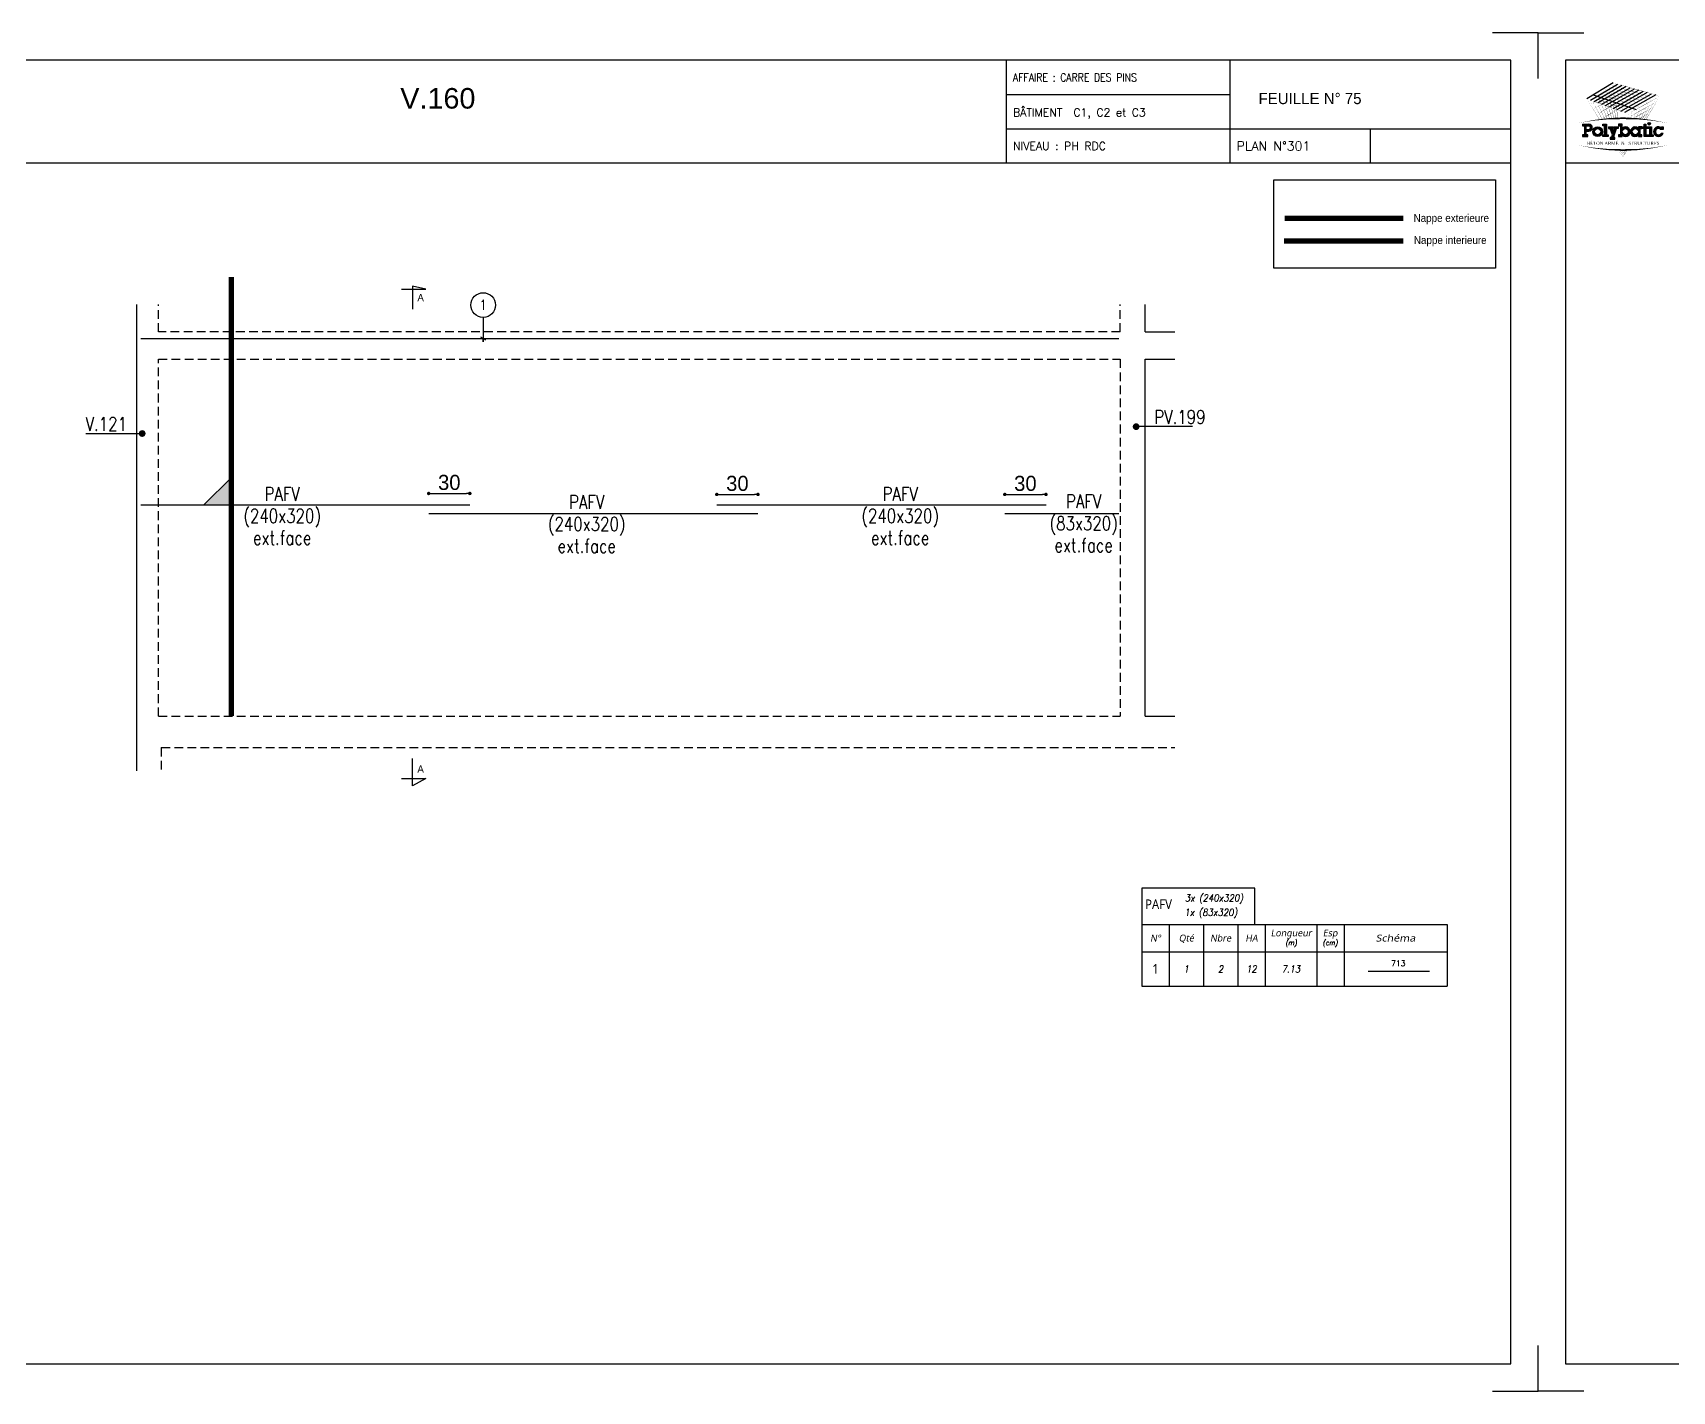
# Model space of a CAD drawing. Header units: metres. Extents: x -5618 to 118954, y -306 to 4637.
# Drawn here: x 71702 to 72897, y 604 to 1594 of the extents above; entities that cross this region are included whole.
import ezdxf
from ezdxf.enums import TextEntityAlignment as Align

# ---------------------------------------------------------------- set-up
doc = ezdxf.new("R2010")
doc.units = ezdxf.units.M
doc.linetypes.add('CACHE', pattern=[9.525, 6.35, -3.175])
for name, color, linetype in [('COTATION', 1, 'Continuous'), ('GO-CARTOUCHE', 7, 'Continuous'), ('GO-FER-HA', 140, 'Continuous'), ('GO-TEXTE', 9, 'Continuous'), ('GO-TEXTE-FER', 3, 'Continuous'), ('STR_COTATION', 1, 'Continuous'), ('STR_TS', 22, 'Continuous'), ('STR_TS_TXT', 7, 'Continuous'), ('STR_VOI-POT', 6, 'Continuous')]:
    doc.layers.add(name, color=color, linetype=linetype)
doc.layers.add('Kofragna_forma', color=7, linetype='Continuous', lineweight=70)
doc.styles.add('ARIAL', font='ARIAL.TTF')
doc.styles.add('Lucida', font='LSANSI.TTF')
doc.styles.add('POLYBATIC', font='TIMES.TTF')
doc.styles.add('schéma', font='simplex.shx')
doc.styles.add('Tableau', font='romans.shx', dxfattribs={"width": 0.9, "oblique": 10})
doc.styles.add('Tableau2', font='trebuc.TTF', dxfattribs={"width": 0.9, "oblique": 10})
doc.styles.add('TEXTE', font='romans.shx')
doc.styles.add('TEXTE TS', font='romans.shx', dxfattribs={"width": 0.7, "oblique": 15})
doc.styles.add('TEXTEBA', font='ARIAL.TTF')
doc.dimstyles.new('COUPE-20', dxfattribs={"dimscale": 0.5, "dimtxt": 22, "dimasz": 5, "dimexe": 0.05, "dimexo": 0, "dimgap": 5, "dimtad": 1, "dimdec": 0, "dimdsep": 46, "dimtxsty": 'Standard', "dimblk1": 'DOT', "dimblk2": 'DOT', "dimsah": 1, "dimcen": 0, "dimdle": 150, "dimclrd": 1, "dimclre": 1, "dimclrt": 7, "dimadec": 0, "dimazin": 0, "dimtfac": 1, "dimtdec": 0, "dimtix": 1, "dimtmove": 2, "dimatfit": 3, "dimldrblk": 'DOT', "dimfxl": 0, "dimtvp": 1, "dimtolj": 1, "dimtzin": 0, "dimarcsym": 0})

# ---------------------------------------------------------------- blocks, each defined once
blk = doc.blocks.new('ime')
at = {"layer": 'COTATION', "const_width": 2.5}
blk.add_lwpolyline([(1.2, 0, -1), (-1.2, 0, -1)], format="xyb", close=True, dxfattribs=at)
at = {"layer": 'COTATION'}
blk.add_lwpolyline([(41.1, 0), (0, 0)], dxfattribs=at)
at = {"layer": 'COTATION', "color": 7, "style": 'TEXTE TS', "width": 0.8}
blk.add_attdef('NAME', (9.1, 2), '', height=10, dxfattribs=at)
blk = doc.blocks.new('mrega')
at = {"layer": 'STR_TS_TXT', "style": 'TEXTE TS', "width": 0.8}
for tag, p in [('ST10', (14.5, 0)), ('DIM', (14.5, -16)), ('NOTE', (14.5, -32))]:
    blk.add_attdef(tag, text='', height=10, dxfattribs=at).set_placement(p, align=Align.CENTER)
blk = doc.blocks.new('A$C6F247267')
blk.add_hatch(color=256).paths.add_polyline_path([(0, -0.2), (-0.2, 0), (0, 0)])
blk.add_lwpolyline([(-0.2, 0), (0, 0), (0, -0.2), (-0.2, 0)])
blk = doc.blocks.new('_DOT')
at = {"color": 0, "linetype": 'ByBlock'}
blk.add_line((-0.5, 0), (-1, 0), dxfattribs=at)
at = {"color": 0, "linetype": 'ByBlock', "const_width": 0.5}
blk.add_lwpolyline([(-0.25, 0, 1), (0.25, 0, 1)], format="xyb", close=True, dxfattribs=at)
blk = doc.blocks.new('*D1149')
at = {"layer": 'DEFPOINTS', "color": 0, "lineweight": -3, "ltscale": 4.5}
for p in [(72020.3, 1258), (71990.3, 1243.5, 187.7), (72020.3, 1249.6, 187.7)]:
    blk.add_point(p, dxfattribs=at)
at = {"layer": 'STR_COTATION', "color": 1, "lineweight": -2, "ltscale": 4.5}
for p, q in [((71990.3, 1258), (71990.3, 1258)), ((71992.8, 1258), (72017.8, 1258)), ((72020.3, 1258), (72020.3, 1258))]:
    blk.add_line(p, q, dxfattribs=at)
at = {"layer": 'STR_COTATION', "color": 1, "lineweight": -2, "ltscale": 4.5, "xscale": 2.5, "yscale": 2.5, "zscale": 2.5, "rotation": 180}
blk.add_blockref('_DOT', (71990.3, 1258), dxfattribs=at)
at = {"layer": 'STR_COTATION', "color": 1, "lineweight": -2, "ltscale": 4.5, "xscale": 2.5, "yscale": 2.5, "zscale": 2.5}
blk.add_blockref('_DOT', (72020.3, 1258), dxfattribs=at)
at = {"layer": 'STR_COTATION', "color": 7, "lineweight": -3, "ltscale": 4.5, "insert": (72005.3, 1266), "char_height": 11, "attachment_point": 5}
blk.add_mtext('\\A1;30', dxfattribs=at)
blk = doc.blocks.new('*D1150')
at = {"layer": 'DEFPOINTS', "color": 0, "lineweight": -3, "ltscale": 4.5}
for p in [(72230.3, 1257.3), (72200.3, 1249.6, 187.7), (72230.3, 1243.5, 187.7)]:
    blk.add_point(p, dxfattribs=at)
at = {"layer": 'STR_COTATION', "color": 1, "lineweight": -2, "ltscale": 4.5}
for p, q in [((72200.3, 1257.3), (72200.3, 1257.3)), ((72202.8, 1257.3), (72227.8, 1257.3)), ((72230.3, 1257.3), (72230.3, 1257.3))]:
    blk.add_line(p, q, dxfattribs=at)
at = {"layer": 'STR_COTATION', "color": 1, "lineweight": -2, "ltscale": 4.5, "xscale": 2.5, "yscale": 2.5, "zscale": 2.5, "rotation": 180}
blk.add_blockref('_DOT', (72200.3, 1257.3), dxfattribs=at)
at = {"layer": 'STR_COTATION', "color": 1, "lineweight": -2, "ltscale": 4.5, "xscale": 2.5, "yscale": 2.5, "zscale": 2.5}
blk.add_blockref('_DOT', (72230.3, 1257.3), dxfattribs=at)
at = {"layer": 'STR_COTATION', "color": 7, "lineweight": -3, "ltscale": 4.5, "insert": (72215.3, 1265.3), "char_height": 11, "attachment_point": 5}
blk.add_mtext('\\A1;30', dxfattribs=at)
blk = doc.blocks.new('*D1151')
at = {"layer": 'DEFPOINTS', "color": 0, "lineweight": -3, "ltscale": 4.5}
for p in [(72440.2, 1257.3), (72410.2, 1243.5, 187.7), (72440.2, 1249.6, 187.7)]:
    blk.add_point(p, dxfattribs=at)
at = {"layer": 'STR_COTATION', "color": 1, "lineweight": -2, "ltscale": 4.5}
for p, q in [((72410.2, 1257.3), (72410.2, 1257.3)), ((72412.7, 1257.3), (72437.7, 1257.3)), ((72440.2, 1257.3), (72440.2, 1257.3))]:
    blk.add_line(p, q, dxfattribs=at)
at = {"layer": 'STR_COTATION', "color": 1, "lineweight": -2, "ltscale": 4.5, "xscale": 2.5, "yscale": 2.5, "zscale": 2.5, "rotation": 180}
blk.add_blockref('_DOT', (72410.2, 1257.3), dxfattribs=at)
at = {"layer": 'STR_COTATION', "color": 1, "lineweight": -2, "ltscale": 4.5, "xscale": 2.5, "yscale": 2.5, "zscale": 2.5}
blk.add_blockref('_DOT', (72440.2, 1257.3), dxfattribs=at)
at = {"layer": 'STR_COTATION', "color": 7, "lineweight": -3, "ltscale": 4.5, "insert": (72425.2, 1265.3), "char_height": 11, "attachment_point": 5}
blk.add_mtext('\\A1;30', dxfattribs=at)
blk = doc.blocks.new('Désignation')
at = {"layer": 'GO-TEXTE-FER'}
for p, q in [((0, 0.8), (8.9, 0.8)), ((0, 0.8), (0, 0)), ((0.8, 0.8), (0.8, 0)), ((1.8, 0.8), (1.8, 0)), ((2.8, 0.8), (2.8, 0)), ((3.6, 0.8), (3.6, 0)), ((5.1, 0.8), (5.1, 0)), ((5.9, 0.8), (5.9, 0)), ((8.9, 0.8), (8.9, 0)), ((0, 0), (8.9, 0))]:
    blk.add_line(p, q, dxfattribs=at)
at = {"layer": 'GO-TEXTE-FER', "style": 'Tableau2', "oblique": 10}
for s, p in [('N°', (0.4, 0.4)), ('Qté', (1.3, 0.4)), ('Nbre', (2.3, 0.4)), ('HA', (3.2, 0.4)), ('Longueur', (4.356, 0.55)), ('Esp', (5.494, 0.55))]:
    blk.add_text(s, height=0.2, dxfattribs=at).set_placement(p, align=Align.MIDDLE_CENTER)
at = {"layer": 'GO-TEXTE-FER', "style": 'Tableau2', "oblique": 10, "width": 1.2}
blk.add_text('Schéma', height=0.2, dxfattribs=at).set_placement((7.4, 0.4), align=Align.MIDDLE_CENTER)
at = {"layer": 'GO-TEXTE-FER', "color": 7, "style": 'Tableau', "oblique": 10, "width": 0.9}
for s, p in [('(m)', (4.356, 0.265)), ('(cm)', (5.494, 0.265))]:
    blk.add_text(s, height=0.15, dxfattribs=at).set_placement(p, align=Align.MIDDLE_CENTER)
blk = doc.blocks.new('Barre libre')
at = {"layer": 'GO-TEXTE-FER'}
for p, q in [((0, 0), (0, -1)), ((0, 0), (8.9, 0)), ((0.8, 0), (0.8, -1)), ((1.8, 0), (1.8, -1)), ((2.8, 0), (2.8, -1)), ((3.6, 0), (3.6, -1)), ((5.1, 0), (5.1, -1)), ((5.9, 0), (5.9, -1)), ((8.9, 0), (8.9, -1)), ((0, -1), (8.9, -1))]:
    blk.add_line(p, q, dxfattribs=at)
at = {"layer": 'GO-TEXTE-FER', "color": 1}
blk.add_line((6.603, -0.563), (8.394, -0.563), dxfattribs=at)
at = {"layer": 'GO-TEXTE-FER', "style": 'Tableau2', "width": 0.9}
blk.add_attdef('NUMERO', text='', height=0.28, dxfattribs=at).set_placement((0.4, -0.5), align=Align.MIDDLE_CENTER)
at = {"layer": 'GO-TEXTE-FER', "style": 'Tableau', "oblique": 10, "width": 0.9}
for tag, p in [('QUANTITE', (1.3, -0.5)), ('NOMBRE', (2.3, -0.5)), ('NUANCE', (3.2, -0.5)), ('LONGUEUR', (4.35, -0.5)), ('ESPACEMENTS', (5.5, -0.5))]:
    blk.add_attdef(tag, text='', height=0.2, dxfattribs=at).set_placement(p, align=Align.MIDDLE_CENTER)
at = {"layer": 'GO-TEXTE-FER', "color": 1, "style": 'Tableau'}
blk.add_attdef('Longueur', text='', height=0.16, dxfattribs=at).set_placement((7.481, -0.336), align=Align.MIDDLE_CENTER)
blk = doc.blocks.new('A$C492E529B')
h = blk.add_hatch(color=256)
h.paths.add_polyline_path([(-1.983, 0.1), (-2.083, 0.1), (-2.083, 0.3), (-1.933, 0.3, 1), (-1.933, 0.7), (-2.283, 0.7), (-2.283, 0.6), (-2.183, 0.6), (-2.183, 0.1), (-2.283, 0.1), (-2.283, 0), (-1.983, 0)])
h.paths.add_polyline_path([(-2.083, 0.4), (-2.083, 0.6), (-1.933, 0.6, -1), (-1.933, 0.4)], flags=16)
h = blk.add_hatch(color=256)
h.paths.add_polyline_path([(-1.158, 0.275, 1), (-1.708, 0.275, 1)])
h.paths.add_polyline_path([(-1.608, 0.275, -1), (-1.258, 0.275, -1)], flags=16)
for color, points in [(256, [(-0.938, 0.7), (-1.138, 0.7), (-1.138, 0.6), (-1.038, 0.6), (-1.038, 0.1), (-1.138, 0.1), (-1.138, 0), (-0.838, 0), (-0.838, 0.1), (-0.938, 0.1)]), (256, [(-0.367, 0.45), (-0.268, 0.45), (-0.268, 0.55), (-0.523, 0.55), (-0.523, 0.45), (-0.473, 0.45), (-0.543, 0.253), (-0.612, 0.45), (-0.562, 0.45), (-0.562, 0.55), (-0.818, 0.55), (-0.818, 0.45), (-0.718, 0.45), (-0.595, 0.101), (-0.648, -0.05), (-0.718, -0.05), (-0.718, -0.15), (-0.468, -0.15), (-0.468, -0.05), (-0.543, -0.05)]), (256, [(1.393, 0.55), (1.292, 0.55), (1.292, 0.7), (1.193, 0.7), (1.193, 0.55), (1.093, 0.55), (1.093, 0.45), (1.193, 0.45), (1.193, 0), (1.393, 0), (1.393, 0.1), (1.292, 0.1), (1.292, 0.45), (1.393, 0.45)]), (140, [(1.413, 0.725, 1), (1.563, 0.725, 1)]), (256, [(1.613, 0.55), (1.413, 0.55), (1.413, 0.45), (1.513, 0.45), (1.513, 0.1), (1.413, 0.1), (1.413, 0), (1.712, 0), (1.712, 0.1), (1.613, 0.1)]), (256, [(2.13, 0.4), (2.283, 0.4), (2.283, 0.55), (2.183, 0.55), (2.183, 0.487, 3.359496), (2.272, 0.2), (2.166, 0.2, -3.125802)])]:
    blk.add_hatch(color=color).paths.add_polyline_path(points)
h = blk.add_hatch(color=256)
h.paths.add_polyline_path([(-0.047, 0.487), (-0.047, 0.7), (-0.248, 0.7), (-0.248, 0.6), (-0.147, 0.6), (-0.147, 0.1), (-0.248, 0.1), (-0.248, 0), (-0.047, 0), (-0.047, 0.063, 2.12132)])
h.paths.add_polyline_path([(-0.047, 0.275, -1), (0.303, 0.275, -1)], flags=16)
h = blk.add_hatch(color=256)
h.paths.add_polyline_path([(1.073, 0.1), (0.973, 0.1), (0.973, 0.45), (1.073, 0.45), (1.073, 0.55), (0.873, 0.55), (0.873, 0.487, 2.12132), (0.873, 0.063), (0.873, 0), (1.073, 0)])
h.paths.add_polyline_path([(0.523, 0.275, -1), (0.873, 0.275, -1)], flags=16)
for p, q in [((-0.595, 0.101), (-0.718, 0.45)), ((-0.648, -0.05), (-0.595, 0.101)), ((-0.543, 0.253), (-0.612, 0.45)), ((-0.543, -0.05), (-0.367, 0.45)), ((-0.543, 0.253), (-0.473, 0.45)), ((0.873, 0.55), (0.873, 0.487)), ((1.073, 0.55), (0.873, 0.55)), ((0.873, 0.063), (0.873, 0)), ((0.973, 0.1), (0.973, 0.45)), ((0.973, 0.45), (1.073, 0.45)), ((1.073, 0.1), (0.973, 0.1)), ((1.073, 0.45), (1.073, 0.55)), ((1.073, 0), (1.073, 0.1)), ((2.166, 0.2), (2.272, 0.2)), ((0.873, 0), (1.073, 0))]:
    blk.add_line(p, q)
for points in [[(-2.283, 0.7), (-1.933, 0.7)], [(-2.283, 0.7), (-2.283, 0.6), (-2.183, 0.6), (-2.183, 0.1), (-2.283, 0.1), (-2.283, 0), (-1.983, 0), (-1.983, 0.1), (-2.083, 0.1), (-2.083, 0.3), (-1.933, 0.3)], [(-2.083, 0.4), (-2.083, 0.6), (-1.933, 0.6)], [(-2.083, 0.4), (-1.933, 0.4)], [(-1.138, 0.7), (-0.938, 0.7), (-0.938, 0.1), (-0.838, 0.1), (-0.838, 0), (-1.138, 0), (-1.138, 0.1), (-1.038, 0.1), (-1.038, 0.6), (-1.138, 0.6), (-1.138, 0.7)], [(-0.818, 0.55), (-0.562, 0.55)], [(-0.818, 0.55), (-0.818, 0.45), (-0.718, 0.45)], [(-0.612, 0.45), (-0.562, 0.45), (-0.562, 0.55)], [(-0.523, 0.55), (-0.268, 0.55), (-0.268, 0.45), (-0.367, 0.45)], [(-0.473, 0.45), (-0.523, 0.45), (-0.523, 0.55)], [(-0.248, 0.7), (-0.248, 0.6), (-0.147, 0.6), (-0.147, 0.1), (-0.248, 0.1), (-0.248, 0), (-0.047, 0), (-0.047, 0.063)], [(-0.047, 0.487), (-0.047, 0.7), (-0.248, 0.7)], [(1.093, 0.55), (1.193, 0.55), (1.193, 0.7), (1.292, 0.7), (1.292, 0.55), (1.393, 0.55), (1.393, 0.45), (1.292, 0.45), (1.292, 0.1), (1.393, 0.1), (1.393, 0), (1.193, 0), (1.193, 0.45), (1.093, 0.45)], [(1.093, 0.45), (1.093, 0.55)], [(1.413, 0.45), (1.413, 0.55), (1.613, 0.55), (1.613, 0.1), (1.712, 0.1), (1.712, 0), (1.413, 0), (1.413, 0.1), (1.513, 0.1), (1.513, 0.45), (1.413, 0.45)], [(2.183, 0.487), (2.183, 0.55), (2.283, 0.55), (2.283, 0.4), (2.13, 0.4)], [(-0.648, -0.05), (-0.718, -0.05), (-0.718, -0.15), (-0.468, -0.15), (-0.468, -0.05), (-0.543, -0.05)]]:
    blk.add_lwpolyline(points)
for centre, radius in [((-1.433, 0.275), 0.275), ((-1.433, 0.275), 0.175), ((0.128, 0.275), 0.175), ((0.698, 0.275), 0.175)]:
    blk.add_circle(centre, radius)
at = {"color": 140}
blk.add_circle((1.488, 0.725), 0.075, dxfattribs=at)
for centre, radius, start, end in [((-1.933, 0.5), 0.2, 270, 90), ((-1.933, 0.5), 0.1, 270, 90), ((0.128, 0.275), 0.275, 230.4788, 129.5212), ((0.698, 0.275), 0.275, 50.4788, 309.5212), ((2.008, 0.275), 0.275, 50.4788, 344.17338), ((2.008, 0.275), 0.175, 45.58469, 334.62307)]:
    blk.add_arc(centre, radius, start, end)
blk = doc.blocks.new('POLYBATIC')
at = {"color": 140}
for p, q in [((-0.43, 3.281), (-1.602, 2.578)), ((-1.435, 2.518), (-0.241, 3.228)), ((-1.268, 2.457), (-0.053, 3.175)), ((0.135, 3.121), (-1.101, 2.397)), ((-0.934, 2.337), (0.323, 3.068)), ((-0.767, 2.276), (0.511, 3.015)), ((0.7, 2.962), (-0.6, 2.216)), ((-0.433, 2.156), (0.888, 2.908)), ((-1.309, 2.754), (0.586, 2.109)), ((1.076, 2.855), (-0.266, 2.095)), ((-0.099, 2.035), (1.264, 2.802)), ((1.452, 2.749), (0.067, 1.974))]:
    blk.add_line(p, q, dxfattribs=at)
for points in [[(-1.602, 2.578, 0, 0.0156, 0), (-1.016, 2.93, 0, 0, 0)], [(-1.016, 2.93, 0.0156, 0, 0), (-0.43, 3.281, 0, 0, 0)], [(-0.039, 2.617, 0.0156, 0, 0), (-1.016, 2.93, 0, 0, 0)], [(-0.589, 1.7, 0.0131, 0, 0), (-1.016, 2.93, 0, 0, 0)], [(-0.391, 2.983, 0, 0.0156, 0), (-0.923, 2.663, 0, 0, 0)], [(0.122, 2.71, 0.0156, 0, 0), (-0.869, 3.018, 0, 0, 0)], [(-0.491, 1.706, 0.0136, 0, 0), (-0.869, 3.018, 0, 0, 0)], [(-0.838, 2.873, 0.0156, 0, 0), (-0.241, 3.228, 0, 0, 0)], [(0.283, 2.803, 0.0156, 0, 0), (-0.723, 3.105, 0, 0, 0)], [(-0.398, 1.71, 0.014, 0, 0), (-0.723, 3.105, 0, 0, 0)], [(-0.661, 2.816, 0.0156, 0, 0), (-0.053, 3.175, 0, 0, 0)], [(0.444, 2.896, 0.0156, 0, 0), (-0.576, 3.193, 0, 0, 0)], [(-0.309, 1.714, 0.0145, 0, 0), (-0.576, 3.193, 0, 0, 0)], [(-0.483, 2.759, 0.0156, 0, 0), (0.135, 3.121, 0, 0, 0)], [(0.605, 2.988, 0.0156, 0, 0), (-0.43, 3.281, 0, 0, 0)], [(-0.225, 1.716, 0.0149, 0, 0), (-0.43, 3.281, 0, 0, 0)], [(-0.305, 2.702, 0.0156, 0, 0), (0.323, 3.068, 0, 0, 0)], [(-0.128, 2.646, 0.0156, 0, 0), (0.511, 3.015, 0, 0, 0)], [(0.05, 2.589, 0.0156, 0, 0), (0.7, 2.962, 0, 0, 0)], [(0.227, 2.532, 0.0156, 0, 0), (0.888, 2.908, 0, 0, 0)], [(1.465, 2.598, 0, 0.0156, 0), (0.444, 2.896, 0, 0, 0)], [(1.641, 2.695, 0, 0.0156, 0), (0.605, 2.988, 0, 0, 0)], [(-0.684, 2.246, 0.0156, 0, 0), (-1.602, 2.578, 0, 0, 0)], [(-1.031, 1.66, 0.0111, 0, 0), (-1.602, 2.578, 0, 0, 0)], [(-1.456, 2.344, 0, 0.0156, 0), (-0.923, 2.663, 0, 0, 0)], [(-0.522, 2.339, 0.0156, 0, 0), (-1.455, 2.666, 0, 0, 0)], [(-0.913, 1.673, 0.0116, 0, 0), (-1.455, 2.666, 0, 0, 0)], [(-1.435, 2.518, 0, 0.0156, 0), (-0.838, 2.873, 0, 0, 0)], [(-1.31, 2.109, 0, 0.0156, 0), (-0.831, 2.397, 0, 0, 0)], [(-0.361, 2.432, 0.0156, 0, 0), (-1.309, 2.754, 0, 0, 0)], [(-0.8, 1.684, 0.0121, 0, 0), (-1.309, 2.754, 0, 0, 0)], [(-1.268, 2.457, 0, 0.0156, 0), (-0.661, 2.816, 0, 0, 0)], [(-0.2, 2.524, 0.0156, 0, 0), (-1.162, 2.842, 0, 0, 0)], [(-0.692, 1.693, 0.0126, 0, 0), (-1.162, 2.842, 0, 0, 0)], [(-1.101, 2.397, 0, 0.0156, 0), (-0.483, 2.759, 0, 0, 0)], [(-0.934, 2.337, 0, 0.0156, 0), (-0.305, 2.702, 0, 0, 0)], [(-0.352, 2.685, 0, 0.0156, 0), (-0.831, 2.397, 0, 0, 0)], [(-0.767, 2.276, 0, 0.0156, 0), (-0.128, 2.646, 0, 0, 0)], [(-0.312, 2.386, 0, 0.0156, 0), (-0.739, 2.131, 0, 0, 0)], [(0.234, 1.914, 0, 0.0156, 0), (-0.684, 2.246, 0, 0, 0)], [(-0.6, 2.216, 0, 0.0156, 0), (0.05, 2.589, 0, 0, 0)], [(0.41, 2.012, 0, 0.0156, 0), (-0.522, 2.339, 0, 0, 0)], [(-0.433, 2.156, 0, 0.0156, 0), (0.227, 2.532, 0, 0, 0)], [(0.586, 2.109, 0, 0.0156, 0), (-0.361, 2.432, 0, 0, 0)], [(-0.266, 2.095, 0, 0.0156, 0), (0.405, 2.475, 0, 0, 0)], [(0.762, 2.207, 0, 0.0156, 0), (-0.2, 2.524, 0, 0, 0)], [(-0.099, 2.035, 0, 0.0156, 0), (0.582, 2.418, 0, 0, 0)], [(0.937, 2.305, 0, 0.0156, 0), (-0.039, 2.617, 0, 0, 0)], [(0.067, 1.974, 0, 0.0156, 0), (0.76, 2.362, 0, 0, 0)], [(1.113, 2.402, 0, 0.0156, 0), (0.122, 2.71, 0, 0, 0)], [(0.234, 1.914, 0, 0.0156, 0), (0.937, 2.305, 0, 0, 0)], [(1.289, 2.5, 0, 0.0156, 0), (0.283, 2.803, 0, 0, 0)], [(0.405, 2.475, 0.0156, 0, 0), (1.076, 2.855, 0, 0, 0)], [(0.582, 2.418, 0.0156, 0, 0), (1.264, 2.802, 0, 0, 0)], [(0.587, 1.7, 0.00718, 0, 0), (0.762, 2.207, 0, 0, 0)], [(0.689, 1.693, 0.0083, 0, 0), (0.937, 2.305, 0, 0, 0)], [(0.76, 2.362, 0.0156, 0, 0), (1.452, 2.749, 0, 0, 0)], [(0.765, 1.884, 0.0156, 0, 0), (1.342, 2.205, 0, 0, 0)], [(0.781, 1.685, 0.00933, 0, 0), (1.113, 2.402, 0, 0, 0)], [(0.852, 2.095, 0.0156, 0, 0), (1.491, 2.45, 0, 0, 0)], [(0.865, 1.678, 0.0103, 0, 0), (1.289, 2.5, 0, 0, 0)], [(0.937, 2.305, 0.0156, 0, 0), (1.641, 2.695, 0, 0, 0)], [(0.942, 1.67, 0.0112, 0, 0), (1.465, 2.598, 0, 0, 0)], [(1.012, 1.663, 0.012, 0, 0), (1.641, 2.695, 0, 0, 0)], [(-1.953, 1.508, 0, 0.0781, -0.053843), (0, 1.719, 0, 0, 0)], [(-1.165, 1.875, 0, 0.0156, 0), (-0.739, 2.131, 0, 0, 0)], [(-1.019, 1.641, 0, 0.0156, 0), (-0.646, 1.864, 0, 0, 0)], [(-0.273, 2.088, 0, 0.0156, 0), (-0.646, 1.864, 0, 0, 0)], [(-0.234, 1.79, 0, 0.00638, 0), (-0.365, 1.711, 0, 0.00638, 0)], [(1.953, 1.508, 0, 0.0781, 0.053843), (0, 1.719, 0, 0, 0)], [(0.213, 1.74, 0, 0.0156, 0), (0.852, 2.095, 0, 0, 0)], [(0.21, 1.716, 0.00323, 0, 0), (0.234, 1.914, 0, 0, 0)], [(0.349, 1.712, 0.00465, 0, 0), (0.41, 2.012, 0, 0, 0)], [(0.447, 1.708, 0.00693, 0.0156, 0), (0.767, 1.886, 0, 0, 0)], [(0.474, 1.706, 0.00597, 0, 0), (0.586, 2.109, 0, 0, 0)], [(0.68, 1.675, 0.0156, 0, 0), (1.193, 1.96, 0, 0, 0)], [(0.96, 1.668, 0.00293, 0, 0), (1.044, 1.715, 0, 0, 0)], [(-1.953, 0.523, 0, 0.0781, 0.053843), (0, 0.312, 0, 0, 0)], [(0, 0, 0, 0.00381, 0), (-0.195, 0.315, 0, 0.00381, 0)], [(0, 0, 0, 0.00368, 0), (-0.171, 0.314, 0, 0.00368, 0)], [(0, 0, 0, 0.00356, 0), (-0.149, 0.314, 0, 0.00356, 0)], [(0, 0, 0, 0.00345, 0), (-0.128, 0.313, 0, 0.00345, 0)], [(0, 0, 0, 0.00334, 0), (-0.109, 0.313, 0, 0.00334, 0)], [(0, 0, 0, 0.00324, 0), (-0.09, 0.313, 0, 0.00324, 0)], [(0, 0, 0, 0.00315, 0), (-0.073, 0.313, 0, 0.00315, 0)], [(0, 0, 0, 0.00306, 0), (-0.056, 0.313, 0, 0.00306, 0)], [(0, 0, 0, 0.00306, 0), (-0.056, 0.313, 0, 0.00306, 0)], [(0, 0, 0, 0.00298, 0), (-0.041, 0.313, 0, 0.00298, 0)], [(1.953, 0.523, 0, 0.0781, -0.053843), (0, 0.312, 0, 0, 0)], [(0, 0, 0, 0.0051, 0), (0.038, 0.313, 0, 0.0051, 0)], [(0, 0, 0, 0.00425, 0), (0.127, 0.313, 0, 0.00425, 0)], [(0, 0, 0, 0.00408, 0), (0.145, 0.314, 0, 0.00408, 0)], [(0, 0, 0, 0.00392, 0), (0.162, 0.314, 0, 0.00392, 0)], [(0, 0, 0, 0.00378, 0), (0.177, 0.314, 0, 0.00378, 0)], [(0, 0, 0, 0.00365, 0), (0.191, 0.315, 0, 0.00365, 0)], [(0, 0, 0, 0.00486, 0), (0.064, 0.313, 0, 0.00486, 0)], [(0, 0, 0, 0.00464, 0), (0.087, 0.313, 0, 0.00464, 0)], [(0, 0, 0, 0.00443, 0), (0.108, 0.313, 0, 0.00443, 0)]]:
    blk.add_lwpolyline(points, format="xyseb", dxfattribs=at)
at = {"color": 5, "xscale": 0.78125, "yscale": 0.78125, "zscale": 0.78125}
blk.add_blockref('A$C492E529B', (0, 0.91), dxfattribs=at)
at = {"lineweight": 60, "style": 'POLYBATIC'}
for s, p in [('BÉTON ARMÉ', (-1.587, 0.547)), ('STRUCTURES', (0.24, 0.547))]:
    blk.add_text(s, height=0.1406, dxfattribs=at).set_placement(p)
at = {"color": 140, "style": 'POLYBATIC'}
blk.add_text('&', height=0.141, dxfattribs=at).set_placement((0, 0.547), align=Align.CENTER)

msp = doc.modelspace()

# ---------------------------------------------------------------- linework, layer by layer
for p, q in [((72411.18, 1573.71), (72411.18, 1498.77)), ((72574.15, 1573.74), (72574.15, 1498.77)), ((72411.18, 1548.71), (72574.15, 1548.71)), ((72411.18, 1523.72), (72574.15, 1523.72)), ((72574.15, 1523.74), (72779, 1523.74)), ((72676.48, 1523.74), (72676.48, 1498.77))]:
    msp.add_line(p, q)
for points in [[(72799, 1560.38), (72799, 1593.71), (72765.67, 1593.71)], [(72799, 1560.38), (72799, 1593.71), (72832.33, 1593.71)], [(72779, 1498.77), (71419.14, 1498.77)], [(74178.86, 1498.77), (72819, 1498.77)], [(72765.67, 603.81), (72799, 603.81), (72799, 637.14)], [(72832.33, 603.81), (72799, 603.81), (72799, 637.14)]]:
    msp.add_lwpolyline(points)
for points in [[(71419.14, 1573.71), (71419.14, 623.81), (72779, 623.81), (72779, 1573.71)], [(72819, 1573.71), (72819, 623.81), (74178.86, 623.81), (74178.86, 1573.71)]]:
    msp.add_lwpolyline(points, close=True)
at = {"layer": 'GO-FER-HA', "elevation": 187.69}
msp.add_lwpolyline([(72029.97, 1386.36, -512.3220063), (72030.04, 1386.36), (72030.04, 1368.49), (72030.04, 1370.89), (72031.74, 1370), (72028.34, 1371.79)], format="xyb", dxfattribs=at)
at = {"layer": 'GO-TEXTE', "elevation": 187.69, "flags": 128}
for points in [[(71970.48, 1406.86), (71988.13, 1406.85), (71978.45, 1409.14), (71978.44, 1392.22)], [(71970.46, 1050.28), (71988.1, 1050.28), (71978.43, 1045), (71978.43, 1064.92)]]:
    msp.add_lwpolyline(points, dxfattribs=at)
at = {"layer": 'GO-TEXTE-FER'}
msp.add_lwpolyline([(72510.03, 944.01), (72592.53, 944.01), (72592.53, 970.44), (72510.03, 970.44)], close=True, dxfattribs=at)
at = {"layer": 'Kofragna_forma', "color": 4, "lineweight": -3}
for p, q in [((71777.39, 1395.79, 187.69), (71777.39, 1156.79, 187.69)), ((72512.44, 1375.79, 187.69), (72512.44, 1395.79, 187.69)), ((72512.44, 1375.79, 187.69), (72534.14, 1375.79, 187.69)), ((72512.44, 1095.79, 187.69), (72512.44, 1355.79, 187.69)), ((72512.44, 1355.79, 187.69), (72534.14, 1355.79, 187.69)), ((71777.39, 1156.79, 187.69), (71777.39, 1055.79, 187.69)), ((72512.44, 1095.79, 187.69), (72534.14, 1095.79, 187.69))]:
    msp.add_line(p, q, dxfattribs=at)
at = {"layer": 'Kofragna_forma', "linetype": 'CACHE', "lineweight": -3}
for p, q in [((71793.39, 1375.79, 187.69), (71793.39, 1395.79, 187.69)), ((72494.34, 1375.79, 187.69), (72494.34, 1395.79, 187.69)), ((72494.34, 1375.79, 187.69), (71793.39, 1375.79, 187.69)), ((71793.39, 1095.79, 187.69), (71793.39, 1355.79, 187.69)), ((71793.39, 1355.79, 187.69), (72494.34, 1355.79, 187.69)), ((72494.34, 1355.79, 187.69), (72494.34, 1095.79, 187.69)), ((71793.39, 1095.79, 187.69), (72494.34, 1095.79, 187.69)), ((71795.39, 1072.79, 187.69), (72512.44, 1072.79, 187.69)), ((71795.39, 1072.79, 187.69), (71795.39, 1055.79, 187.69)), ((72512.44, 1072.79, 187.69), (72534.14, 1072.79, 187.69))]:
    msp.add_line(p, q, dxfattribs=at)
at = {"layer": 'STR_TS', "color": 3}
for p, q in [((71780.39, 1249.64, 187.69), (72020.34, 1249.64, 187.69)), ((71990.34, 1243.46, 187.69), (72230.3, 1243.46, 187.69)), ((72200.3, 1249.64, 187.69), (72440.25, 1249.64, 187.69)), ((72410.25, 1243.46, 187.69), (72493.34, 1243.46, 187.69))]:
    msp.add_line(p, q, dxfattribs=at)
at = {"layer": 'STR_TS', "color": 7}
msp.add_lwpolyline([(72606.29, 1486.45), (72767.84, 1486.45), (72767.84, 1422.16), (72606.29, 1422.16)], close=True, dxfattribs=at)
at = {"layer": 'STR_TS', "linetype": 'CACHE', "ltscale": 2, "const_width": 4}
msp.add_lwpolyline([(72700.71, 1458.45), (72614.15, 1458.45)], dxfattribs=at)
at = {"layer": 'STR_TS', "const_width": 4}
msp.add_lwpolyline([(72700.71, 1442), (72613.59, 1442)], dxfattribs=at)
at = {"layer": 'STR_TS', "linetype": 'CACHE', "ltscale": 2, "const_width": 4, "elevation": 375.38}
msp.add_lwpolyline([(71846.46, 1095.79), (71846.46, 1415.79)], dxfattribs=at)
at = {"layer": 'STR_VOI-POT'}
msp.add_line((71780.39, 1370.89, 187.69), (72493.34, 1370.89, 187.69), dxfattribs=at)

# ---------------------------------------------------------------- block references
at = {"xscale": 16.49835000000894, "yscale": 16.49834999989253, "zscale": 16.49835000000003}
msp.add_blockref('POLYBATIC', (72860.76, 1503.09), dxfattribs=at)
at = {"layer": 'COTATION'}
ref = msp.add_blockref('ime', (72505.9, 1306.69, 187.69), dxfattribs=at)
ref.add_attrib('NAME', 'PV.199', (72519.17, 1308.69, 187.69), dxfattribs={"color": 7, "height": 10, "style": 'TEXTE TS', "width": 0.8})
ref = msp.add_blockref('ime', (71781.46, 1301.69, 187.69), dxfattribs=dict(at, xscale=-1))
ref.add_attrib('NAME', 'V.121', (71740.25, 1303.69, 187.69), dxfattribs={"color": 7, "height": 10, "style": 'TEXTE TS', "width": 0.8})
at = {"layer": 'GO-FER-HA', "xscale": 25, "yscale": 25, "zscale": 25}
msp.add_blockref('Désignation', (72510.03, 924.01), dxfattribs=at)
at = {"layer": 'GO-TEXTE-FER', "xscale": 25, "yscale": 25, "zscale": 25}
msp.add_blockref('Barre libre', (72510.03, 924.01), dxfattribs=at).add_auto_attribs({'NUMERO': '1', 'QUANTITE': '1', 'NOMBRE': '2', 'NUANCE': '12', 'Longueur': '713', 'LONGUEUR': '7.13'})
at = {"layer": 'STR_TS', "xscale": -100, "yscale": 100, "zscale": 100, "rotation": 180}
msp.add_blockref('A$C6F247267', (71846.46, 1249.64, 375.38), dxfattribs=at)
at = {"layer": 'STR_TS_TXT'}
ref = msp.add_blockref('mrega', (71897.96, 1252.69, 469.22), dxfattribs=dict(at, xscale=-1))
ref.add_attrib('NOTE', 'ext.face', dxfattribs={"height": 10, "style": 'TEXTE TS', "width": 0.8}).set_placement((71883.49, 1220.69, 469.22), align=Align.CENTER)
ref.add_attrib('ST10', 'PAFV', dxfattribs={"height": 10, "style": 'TEXTE TS', "width": 0.8}).set_placement((71883.49, 1252.69, 469.22), align=Align.CENTER)
ref.add_attrib('DIM', '(240x320)', dxfattribs={"height": 10, "style": 'TEXTE TS', "width": 0.8}).set_placement((71883.49, 1236.69, 469.22), align=Align.CENTER)
ref = msp.add_blockref('mrega', (72119.94, 1246.73), dxfattribs=dict(at, xscale=-1))
ref.add_attrib('NOTE', 'ext.face', dxfattribs={"height": 10, "style": 'TEXTE TS', "width": 0.8}).set_placement((72105.46, 1214.73), align=Align.CENTER)
ref.add_attrib('ST10', 'PAFV', dxfattribs={"height": 10, "style": 'TEXTE TS', "width": 0.8}).set_placement((72105.46, 1246.73), align=Align.CENTER)
ref.add_attrib('DIM', '(240x320)', dxfattribs={"height": 10, "style": 'TEXTE TS', "width": 0.8}).set_placement((72105.46, 1230.73), align=Align.CENTER)
ref = msp.add_blockref('mrega', (72348.43, 1252.69, 469.22), dxfattribs=dict(at, xscale=-1))
ref.add_attrib('NOTE', 'ext.face', dxfattribs={"height": 10, "style": 'TEXTE TS', "width": 0.8}).set_placement((72333.95, 1220.69, 469.22), align=Align.CENTER)
ref.add_attrib('ST10', 'PAFV', dxfattribs={"height": 10, "style": 'TEXTE TS', "width": 0.8}).set_placement((72333.95, 1252.69, 469.22), align=Align.CENTER)
ref.add_attrib('DIM', '(240x320)', dxfattribs={"height": 10, "style": 'TEXTE TS', "width": 0.8}).set_placement((72333.95, 1236.69, 469.22), align=Align.CENTER)
ref = msp.add_blockref('mrega', (72482.14, 1247.27, 469.22), dxfattribs=dict(at, xscale=-1))
ref.add_attrib('NOTE', 'ext.face', dxfattribs={"height": 10, "style": 'TEXTE TS', "width": 0.8}).set_placement((72467.67, 1215.27, 469.22), align=Align.CENTER)
ref.add_attrib('ST10', 'PAFV', dxfattribs={"height": 10, "style": 'TEXTE TS', "width": 0.8}).set_placement((72467.67, 1247.27, 469.22), align=Align.CENTER)
ref.add_attrib('DIM', '(83x320)', dxfattribs={"height": 10, "style": 'TEXTE TS', "width": 0.8}).set_placement((72467.67, 1231.27, 469.22), align=Align.CENTER)

# ---------------------------------------------------------------- texts
for s, height, style, p in [('V.160', 15, 'ARIAL', (71969.6, 1538.47, 93.84)), ('BÂTIMENT  C1, C2 et C3', 5.8328, 'schéma', (72416.18, 1532.74)), ('NIVEAU : PH RDC', 5.8328, 'schéma', (72416.18, 1508.3)), ('PLAN N°301', 6.666, 'schéma', (72579.15, 1507.89))]:
    msp.add_text(s, height=height, dxfattribs=dict(style=style)).set_placement(p)
at = {"style": 'schéma', "width": 0.85}
msp.add_text('AFFAIRE : CARRE DES PINS', height=5.8328, dxfattribs=at).set_placement((72416.18, 1558.3))
at = {"linetype": 'ByBlock', "lineweight": -3, "ltscale": 4.5}
msp.add_text('FEUILLE N° 75', height=8.2, dxfattribs=at).set_placement((72595.15, 1541.74))
at = {"layer": 'GO-CARTOUCHE', "color": 2, "style": 'TEXTEBA', "width": 0.9}
for s, p in [('Nappe exterieure', (72735.65, 1455.9)), ('Nappe interieure', (72734.88, 1439.81))]:
    msp.add_text(s, height=5.7024, dxfattribs=at).set_placement(p, align=Align.CENTER)
at = {"layer": 'GO-FER-HA', "style": 'TEXTE'}
msp.add_text('1', height=7.2, rotation=360, dxfattribs=at).set_placement((72030.04, 1395.42, 281.69), align=Align.MIDDLE_CENTER)
at = {"layer": 'GO-TEXTE', "linetype": 'Continuous', "style": 'Lucida'}
for rotation, p in [(359.98193, (71982.06, 1398.06, 187.69)), (0.0018, (71982.04, 1054.55, 187.69))]:
    msp.add_text('A', height=5.32, rotation=rotation, dxfattribs=at).set_placement(p)
at = {"layer": 'GO-TEXTE-FER', "style": 'Tableau', "oblique": 10, "width": 0.9}
for s, p in [('3x (240x320)', (72541.44, 960.6)), ('1x (83x320)', (72541.14, 950.22))]:
    msp.add_text(s, height=5.0562, dxfattribs=at).set_placement(p)
at = {"layer": 'GO-TEXTE-FER', "style": 'Tableau2', "width": 0.9}
msp.add_attdef('PAFV', text='1', height=7.08, dxfattribs=at).set_placement((72522.25, 958.64), align=Align.MIDDLE_CENTER)

# ---------------------------------------------------------------- dimensions: what is measured, and where the dimension line sits
at = {"layer": 'STR_COTATION', "lineweight": -3, "ltscale": 4.5}
for base, p1, p2, picture, middle in [((72020.34, 1257.98), (71990.34, 1243.46, 187.69), (72020.34, 1249.64, 187.69), '*D1149', (72005.34, 1265.98)), ((72230.3, 1257.27), (72200.3, 1249.64, 187.69), (72230.3, 1243.46, 187.69), '*D1150', (72215.3, 1265.27)), ((72440.25, 1257.27), (72410.25, 1243.46, 187.69), (72440.25, 1249.64, 187.69), '*D1151', (72425.25, 1265.27))]:
    dim = msp.add_linear_dim(base=base, p1=p1, p2=p2, dimstyle='COUPE-20', override={"dimfxl": 0.1}, dxfattribs=at)
    dim.commit()
    dim.dimension.update_dxf_attribs({"geometry": picture, "text_midpoint": middle})

doc.saveas('drawing.dxf')
